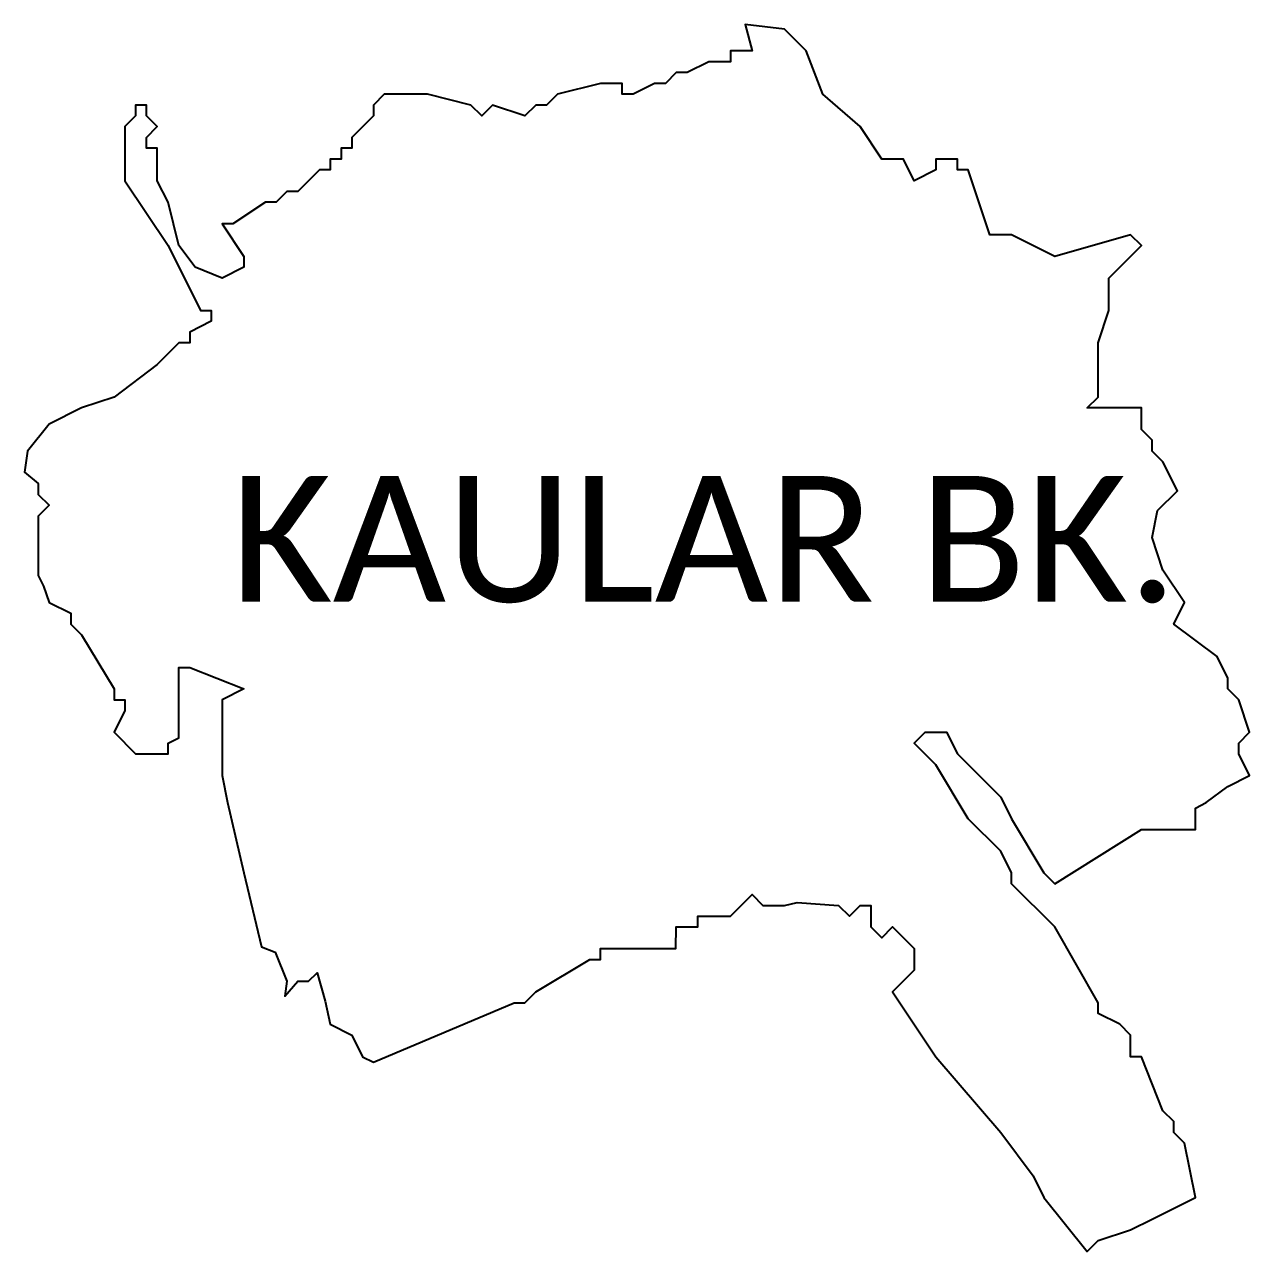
# Model space of a CAD drawing. Header units: metres. Extents: x 265615 to 267959, y 2141527 to 2142995.
# Drawn here: x 266708 to 267959, y 2141742 to 2142995 of the extents above; entities that cross this region are included whole.
import ezdxf

# ---------------------------------------------------------------- set-up
doc = ezdxf.new("R2010")
doc.units = ezdxf.units.M
doc.layers.add('VILLAGE BOUNDRY', color=10, linetype='Continuous')
doc.layers.add('VILLAGE NAME', color=250, linetype='Continuous')

msp = doc.modelspace()

# ---------------------------------------------------------------- linework, layer by layer
at = {"layer": 'VILLAGE BOUNDRY'}
msp.add_lwpolyline([(267815.3, 2142702.9), (267815.3, 2142736.1), (267848.5, 2142769.2), (267837.4, 2142780.3), (267760.1, 2142758.2), (267715.9, 2142780.3), (267693.8, 2142780.3), (267671.7, 2142846.5), (267660.6, 2142846.5), (267660.6, 2142857.6), (267638.6, 2142857.6), (267638.6, 2142846.5), (267616.5, 2142835.5), (267605.4, 2142857.6), (267583.3, 2142857.6), (267561.2, 2142890.7), (267523, 2142923.9), (267506, 2142968.1), (267483.9, 2142990.2), (267443.9, 2142995), (267450.8, 2142968.1), (267428.7, 2142968.1), (267428.7, 2142957), (267406.6, 2142957), (267384.5, 2142946), (267373.4, 2142946), (267362.4, 2142934.9), (267351.3, 2142934.9), (267329.3, 2142923.9), (267318.2, 2142923.9), (267318.2, 2142934.9), (267296.1, 2142934.9), (267251.9, 2142923.9), (267240.9, 2142912.8), (267229.8, 2142912.8), (267218.8, 2142901.8), (267185.6, 2142912.8), (267174.6, 2142901.8), (267163.5, 2142912.8), (267119.3, 2142923.9), (267075.1, 2142923.9), (267064.1, 2142912.8), (267064.1, 2142901.8), (267042, 2142879.7), (267042, 2142868.6), (267031, 2142868.6), (267031, 2142857.6), (267019.9, 2142857.6), (267019.9, 2142846.5), (267008.9, 2142846.5), (266986.8, 2142824.4), (266975.7, 2142824.4), (266964.7, 2142813.4), (266953.6, 2142813.4), (266920.5, 2142791.3), (266909.4, 2142791.3), (266931.5, 2142758.2), (266931.5, 2142747.1), (266909.4, 2142736.1), (266881.8, 2142747.1), (266865.2, 2142769.2), (266854.2, 2142813.4), (266843.1, 2142835.5), (266843.1, 2142868.6), (266832.1, 2142868.6), (266832.1, 2142879.7), (266843.1, 2142890.7), (266832.1, 2142901.8), (266832.1, 2142912.8), (266821.1, 2142912.8), (266821.1, 2142901.8), (266810, 2142890.7), (266810, 2142835.5), (266854.2, 2142769.2), (266887.3, 2142702.9), (266898.4, 2142702.9), (266898.4, 2142691.9), (266876.3, 2142680.8), (266876.3, 2142669.8), (266865.2, 2142669.8), (266843.1, 2142647.7), (266799, 2142614.5), (266765.8, 2142603.5), (266732.7, 2142586.9), (266710.6, 2142559.3), (266707.6, 2142537.7), (266721.6, 2142526.2), (266721.6, 2142515.1), (266732.7, 2142504.1), (266721.6, 2142493), (266721.6, 2142432.3), (266727.1, 2142421.2), (266732.7, 2142404.6), (266754.8, 2142393.6), (266754.8, 2142382.6), (266765.8, 2142371.5), (266799, 2142316.3), (266799, 2142305.2), (266810, 2142305.2), (266810, 2142294.2), (266799, 2142272.1), (266821.1, 2142250), (266854.2, 2142250), (266854.2, 2142261), (266865.2, 2142266.5), (266865.2, 2142338.4), (266876.3, 2142338.4), (266931.5, 2142316.3), (266909.4, 2142305.2), (266909.4, 2142227.9), (266915, 2142200.3), (266931.5, 2142128.5), (266949.7, 2142052.8), (266963.5, 2142047.5), (266975.7, 2142018), (266973.5, 2142002.7), (266986.8, 2142018), (266997.8, 2142018), (267006.4, 2142026.5), (267014.8, 2141997.6), (267019.9, 2141973.8), (267042, 2141962.8), (267053, 2141940.7), (267064.1, 2141935.1), (267207.7, 2141995.9), (267218.8, 2141995.9), (267229.8, 2142006.9), (267285, 2142040.1), (267296.1, 2142040.1), (267296.1, 2142051.1), (267372.8, 2142051.1), (267373.4, 2142073.2), (267395.5, 2142073.2), (267395.5, 2142084.3), (267428.7, 2142084.3), (267450.8, 2142106.3), (267461.8, 2142095.3), (267483.9, 2142095.3), (267497, 2142098.3), (267539.1, 2142095.3), (267550.2, 2142084.3), (267561.2, 2142095.3), (267572.3, 2142095.3), (267572.3, 2142073.2), (267583.3, 2142062.2), (267594.4, 2142073.2), (267616.5, 2142051.1), (267616.5, 2142029), (267594.4, 2142006.9), (267638.6, 2141940.7), (267704.9, 2141863.3), (267738, 2141819.1), (267749, 2141797), (267793.2, 2141741.8), (267804.3, 2141752.9), (267837.4, 2141763.9), (267859.5, 2141774.9), (267903.7, 2141797), (267892.6, 2141852.3), (267881.6, 2141863.3), (267881.6, 2141874.4), (267870.5, 2141885.4), (267848.5, 2141940.7), (267837.4, 2141940.7), (267837.4, 2141962.8), (267826.4, 2141973.8), (267804.3, 2141984.8), (267804.3, 2141995.9), (267760.1, 2142073.2), (267715.9, 2142117.4), (267715.9, 2142128.5), (267704.9, 2142150.6), (267671.7, 2142183.7), (267638.6, 2142238.9), (267616.5, 2142261), (267627.5, 2142272.1), (267649.6, 2142272.1), (267660.6, 2142250), (267704.9, 2142205.8), (267715.9, 2142183.7), (267749, 2142128.5), (267760.1, 2142117.4), (267848.5, 2142172.7), (267903.7, 2142172.7), (267903.7, 2142194.7), (267914.8, 2142200.3), (267936.9, 2142216.8), (267958.9, 2142227.9), (267947.9, 2142250), (267947.9, 2142261), (267958.9, 2142272.1), (267947.9, 2142305.2), (267936.9, 2142316.3), (267936.9, 2142327.3), (267925.8, 2142349.4), (267881.6, 2142382.6), (267892.6, 2142404.6), (267870.5, 2142437.8), (267859.5, 2142470.9), (267865, 2142498.5), (267885.3, 2142518.8), (267870.5, 2142548.3), (267859.5, 2142559.3), (267859.5, 2142570.4), (267848.5, 2142581.4), (267848.5, 2142603.5), (267826.4, 2142603.5), (267793.2, 2142603.5), (267804.3, 2142614.5), (267804.3, 2142669.8)], close=True, dxfattribs=at)

# ---------------------------------------------------------------- texts
at = {"layer": 'VILLAGE NAME', "insert": (266918.1, 2142534), "char_height": 128.647, "attachment_point": 1}
msp.add_mtext_dynamic_manual_height_columns('{\\fCalibri|b0|i0|c0|p34;KAULAR BK.}', width=1449.11, gutter_width=643.2, heights=[0], dxfattribs=at)

doc.saveas('drawing.dxf')
